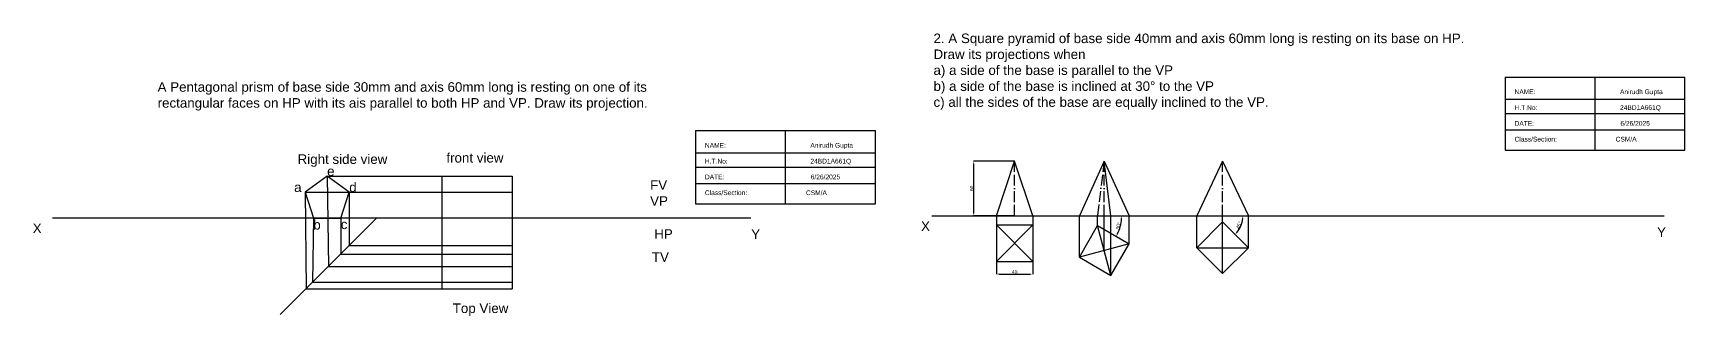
# Model space of a CAD drawing. Header units: millimetres. Extents: x 549 to 5241, y 494 to 805.
# Drawn here: x 549 to 2364, y 495 to 805 of the extents above; entities that cross this region are included whole.
import ezdxf

# ---------------------------------------------------------------- set-up
doc = ezdxf.new("R2010")
doc.units = ezdxf.units.MM
doc.header["$MEASUREMENT"] = 0
doc.linetypes.add('ACAD_ISO11W100', pattern=[33, 12, -3, 12, -3, 0, -3])
doc.linetypes.add('DASHED', pattern=[0.75, 0.5, -0.25])
doc.styles.get("Standard").update_dxf_attribs({"font": 'arial.ttf'})
doc.dimstyles.get("Standard").update_dxf_attribs({"dimtxt": 4, "dimasz": 3, "dimexe": 0.18, "dimexo": 0.0625, "dimgap": 0.09, "dimtad": 1, "dimdec": 0, "dimzin": 0, "dimdsep": 46, "dimtxsty": 'Standard', "dimcen": 0.09, "dimclrd": 4, "dimclre": 6, "dimadec": 0, "dimazin": 0, "dimtfac": 1, "dimtdec": 0, "dimtofl": 0, "dimtmove": 0, "dimatfit": 3, "dimfxl": 1, "dimtolj": 1, "dimtzin": 0, "dimarcsym": 1})

# ---------------------------------------------------------------- blocks, each defined once
blk = doc.blocks.new('*D4')
at = {"color": 6, "lineweight": -2, "transparency": 16777216}
for p, q in [((1627.4, 664.9), (1582.5, 664.9)), ((1627.4, 604.9), (1582.5, 604.9))]:
    blk.add_line(p, q, dxfattribs=at)
at = {"color": 4, "lineweight": -2, "transparency": 16777216}
blk.add_line((1582.6, 607.9), (1582.6, 661.9), dxfattribs=at)
at = {"color": 4, "transparency": 16777216}
for points in [[(1582.1, 661.9), (1583.1, 661.9), (1582.6, 664.9)], [(1582.1, 607.9), (1583.1, 607.9), (1582.6, 604.9)]]:
    blk.add_solid(points, dxfattribs=at)
at = {"layer": 'Defpoints', "color": 0, "transparency": 16777216}
for p in [(1582.6, 664.9), (1627.5, 664.9), (1627.5, 604.9)]:
    blk.add_point(p, dxfattribs=at)
at = {"color": 0, "transparency": 16777216, "insert": (1580.5, 634.9), "char_height": 4, "attachment_point": 5, "rotation": 90}
blk.add_mtext('\\A1;60', dxfattribs=at)
blk = doc.blocks.new('*D5')
at = {"color": 6, "lineweight": -2, "transparency": 16777216}
for p, q in [((1607.5, 554.8), (1607.5, 540.7)), ((1647.5, 554.8), (1647.5, 540.7))]:
    blk.add_line(p, q, dxfattribs=at)
at = {"color": 4, "lineweight": -2, "transparency": 16777216}
blk.add_line((1610.5, 540.9), (1644.5, 540.9), dxfattribs=at)
at = {"color": 4, "transparency": 16777216}
for points in [[(1610.5, 541.4), (1610.5, 540.4), (1607.5, 540.9)], [(1644.5, 541.4), (1644.5, 540.4), (1647.5, 540.9)]]:
    blk.add_solid(points, dxfattribs=at)
at = {"layer": 'Defpoints', "color": 0, "transparency": 16777216}
for p in [(1607.5, 554.9), (1647.5, 554.9), (1647.5, 540.9)]:
    blk.add_point(p, dxfattribs=at)
at = {"color": 0, "transparency": 16777216, "insert": (1627.5, 543.1), "char_height": 4, "attachment_point": 5}
blk.add_mtext('\\A1;40', dxfattribs=at)
blk = doc.blocks.new('*D6')
at = {"color": 4, "lineweight": -2, "transparency": 16777216}
blk.add_arc((1849.2, 604.9), 29, 320.9368, 354.0632, dxfattribs=at)
at = {"color": 4, "transparency": 16777216}
for points in [[(1877.5, 601.9), (1878.5, 601.9), (1878.2, 604.9)], [(1872.1, 586.3), (1871.3, 587), (1869.7, 584.4)]]:
    blk.add_solid(points, dxfattribs=at)
at = {"layer": 'Defpoints', "color": 0, "transparency": 16777216}
for p in [(1536.6, 604.9), (2341.1, 604.9), (1856, 598.1), (1874.3, 590.4), (1884.3, 569.8)]:
    blk.add_point(p, dxfattribs=at)
at = {"color": 0, "transparency": 16777216, "insert": (1874, 594.6), "char_height": 4, "attachment_point": 5, "rotation": 67.5}
blk.add_mtext('\\A1;45°', dxfattribs=at)
blk = doc.blocks.new('*D7')
at = {"color": 4, "lineweight": -2, "transparency": 16777216}
blk.add_arc((1700, 604.9), 45.1, 333.8106, 356.1894, dxfattribs=at)
at = {"color": 4, "transparency": 16777216}
for points in [[(1744.5, 601.9), (1745.5, 601.9), (1745.1, 604.9)], [(1740.9, 584.7), (1740, 585.2), (1739.1, 582.3)]]:
    blk.add_solid(points, dxfattribs=at)
at = {"layer": 'Defpoints', "color": 0, "transparency": 16777216}
for p in [(1536.6, 604.9), (2341.1, 604.9), (1718.6, 594.1), (1742.4, 589.5), (1753.2, 574.1)]:
    blk.add_point(p, dxfattribs=at)
at = {"color": 0, "transparency": 16777216, "insert": (1741.5, 593.8), "char_height": 4, "attachment_point": 5, "rotation": 75}
blk.add_mtext('\\A1;30°', dxfattribs=at)

msp = doc.modelspace()

# ---------------------------------------------------------------- linework, layer by layer
for p, q in [((2166.2, 757.2), (2166.2, 677)), ((2166.2, 757.2), (2363.8, 757.2)), ((2265, 757.2), (2265, 677)), ((2363.8, 677), (2363.8, 757.2)), ((2166.2, 732.9), (2363.8, 732.9)), ((2166.2, 717.1), (2363.8, 717.1)), ((1276.8, 698.4), (1276.8, 618.2)), ((1276.8, 698.4), (1474.5, 698.4)), ((1375.6, 698.4), (1375.6, 618.2)), ((1474.5, 618.2), (1474.5, 698.4)), ((2166.2, 699.2), (2363.8, 699.2)), ((1276.8, 674.1), (1474.5, 674.1)), ((2166.2, 677), (2363.8, 677)), ((1276.8, 658.3), (1474.5, 658.3)), ((1607.5, 604.9), (1627.5, 664.9)), ((1647.5, 604.9), (1627.5, 664.9)), ((1725.9, 664.9), (1698.6, 604.9)), ((1725.9, 664.9), (1753.2, 604.9)), ((1733.2, 604.9), (1725.9, 664.9)), ((1856, 664.9), (1827.8, 604.9)), ((1856, 664.9), (1884.3, 604.9)), ((872.3, 648.4), (873.8, 549.4)), ((872.3, 648.4), (1075.4, 648.4)), ((998.3, 648.4), (998.3, 524.8)), ((1075.4, 648.4), (1075.4, 524.8)), ((1276.8, 640.3), (1474.5, 640.3)), ((848, 630.8), (849.1, 524.8)), ((848, 630.8), (1075.4, 630.8)), ((896.6, 630.8), (896.6, 572.3)), ((1276.8, 618.2), (1474.5, 618.2)), ((570.6, 602.5), (1337.6, 602.5)), ((926.8, 602.5), (820.7, 496.4)), ((857.2, 602.5), (856.3, 532)), ((887.3, 602.3), (887.3, 562.9)), ((1536.6, 604.9), (2341.1, 604.9)), ((1627.5, 604.9), (1607.5, 604.9)), ((1607.5, 604.9), (1607.5, 594.9)), ((1627.5, 604.9), (1647.5, 604.9)), ((1647.5, 604.9), (1647.5, 594.9)), ((1698.6, 559.5), (1698.6, 604.9)), ((1718.4, 593.8), (1718.4, 604.9)), ((1725.9, 566.8), (1725.9, 604.9)), ((1733.2, 539.5), (1733.2, 604.9)), ((1753.2, 574.1), (1753.2, 604.9)), ((1827.8, 569.8), (1827.8, 604.9)), ((1856, 569.8), (1856, 604.9)), ((1884.3, 569.8), (1884.3, 604.9)), ((1607.5, 594.9), (1647.5, 594.9)), ((1607.5, 594.9), (1607.5, 554.9)), ((1647.5, 554.9), (1607.5, 594.9)), ((1607.5, 554.9), (1647.5, 594.9)), ((1647.5, 594.9), (1647.5, 554.9)), ((1698.6, 559.5), (1718.6, 594.1)), ((1718.6, 594.1), (1753.2, 574.1)), ((1733.2, 539.5), (1718.6, 594.1)), ((1737.6, 583.2), (1737.5, 583)), ((1856, 598.1), (1827.8, 569.8)), ((1856, 598.1), (1884.3, 569.8)), ((1856, 541.5), (1856, 598.1)), ((887.3, 562.9), (998.3, 562.9)), ((896.6, 572.3), (1075.4, 572.3)), ((1753.2, 574.1), (1698.6, 559.5)), ((1733.2, 539.5), (1753.2, 574.1)), ((1827.8, 569.8), (1856, 541.5)), ((1827.8, 569.8), (1884.3, 569.8)), ((1884.3, 569.8), (1856, 541.5)), ((873.8, 549.4), (1075.4, 549.4)), ((1607.5, 554.9), (1647.5, 554.9)), ((1698.6, 559.5), (1733.2, 539.5)), ((856.3, 532), (998.3, 532)), ((849.1, 524.8), (1075.4, 524.8))]:
    msp.add_line(p, q)
at = {"linetype": 'ACAD_ISO11W100'}
for p, q in [((1627.5, 604.9), (1627.5, 664.9)), ((1725.9, 664.9), (1718.4, 604.9)), ((1725.9, 604.9), (1725.9, 664.9)), ((1856, 604.9), (1856, 664.9))]:
    msp.add_line(p, q, dxfattribs=at)
at = {"linetype": 'DASHED'}
for p, q in [((998.3, 562.9), (1075.4, 562.9)), ((998.3, 532), (1075.4, 532))]:
    msp.add_line(p, q, dxfattribs=at)
msp.add_lwpolyline([(857.3, 602.3), (887.3, 602.3), (896.6, 630.8), (872.3, 648.4), (848, 630.8)], close=True)

# ---------------------------------------------------------------- texts
at = {"attachment_point": 1}
for s, insert, char_height, width in [('2. A Square pyramid of base side 40mm and axis 60mm long is resting on its base on HP. \\PDraw its projections when \\Pa) a side of the base is parallel to the VP \\Pb) a side of the base is inclined at 30%%D to the VP \\Pc) all the sides of the base are equally inclined to the VP.', (1538.4, 804.9), 10.49, 610.615), ('A Pentagonal prism of base side 30mm and axis 60mm long is resting on one of its \\Prectangular faces on HP with its ais parallel to both HP and VP. Draw its projection.', (686.1, 751.5), 10.49, 563.926), ('Right side view', (839.9, 672.3), 10.49, 102.155), ('front view', (1003.3, 673.8), 10.49, 65.586), ('e', (872.3, 659.1), 10.5, 7.356), ('a', (836.1, 641.5), 10.5, 7.348), ('d', (896.6, 641.5), 10.5, 6.92), ('FV \\PVP', (1227.1, 643.9), 10.49, 19.791), ('b', (857.1, 600.3), 10.5, 6.92), ('X', (548.9, 596.4), 10.5, 19.475), ('c', (887.3, 600.8), 10.5, 6.95), ('HP', (1231.6, 590.2), 10.49, 19.475), ('Y', (1338.1, 590), 10.5, 19.475), ('X', (1524.7, 598.7), 10.5, 19.475), ('Y', (2333.2, 592.3), 10.5, 19.475), ('TV', (1229, 564.8), 10.49, 19.475), ('Top View', (1010.3, 508.7), 10.49, 63.663)]:
    msp.add_mtext(s, dxfattribs=dict(at, insert=insert, char_height=char_height, width=width))
at = {"char_height": 5.2, "attachment_point": 1}
for insert in [(2176.7, 743.6), (1287.3, 684.8)]:
    msp.add_mtext_dynamic_manual_height_columns('NAME:                                              Anirudh Gupta\\P\\PH.T.No:                                             24BD1A661Q\\P\\PDATE:                                               6/26/2025\\P\\PClass/Section:                                CSM/A', width=175.899, gutter_width=12.5, heights=[0], dxfattribs=dict(at, insert=insert))

# ---------------------------------------------------------------- dimensions: what is measured, and where the dimension line sits
dim = msp.add_linear_dim(base=(1582.6, 664.9), p1=(1627.5, 604.9), p2=(1627.5, 664.9), angle=90, dimstyle='Standard')
dim.commit()
dim.dimension.update_dxf_attribs({"geometry": '*D4', "text_midpoint": (1580.5, 634.9)})
for base, line1, picture, middle in [((1874.3, 590.4), ((1856, 598.1), (1884.3, 569.8)), '*D6', (1874, 594.6)), ((1742.4, 589.5), ((1718.6, 594.1), (1753.2, 574.1)), '*D7', (1741.5, 593.8))]:
    dim = msp.add_angular_dim_2l(base=base, line1=line1, line2=((1536.6, 604.9), (2341.1, 604.9)), dimstyle='Standard')
    dim.commit()
    dim.dimension.update_dxf_attribs({"geometry": picture, "text_midpoint": middle})
dim = msp.add_linear_dim(base=(1647.5, 540.9), p1=(1607.5, 554.9), p2=(1647.5, 554.9), dimstyle='Standard')
dim.commit()
dim.dimension.update_dxf_attribs({"geometry": '*D5', "text_midpoint": (1627.5, 543.1)})

doc.saveas('drawing.dxf')
